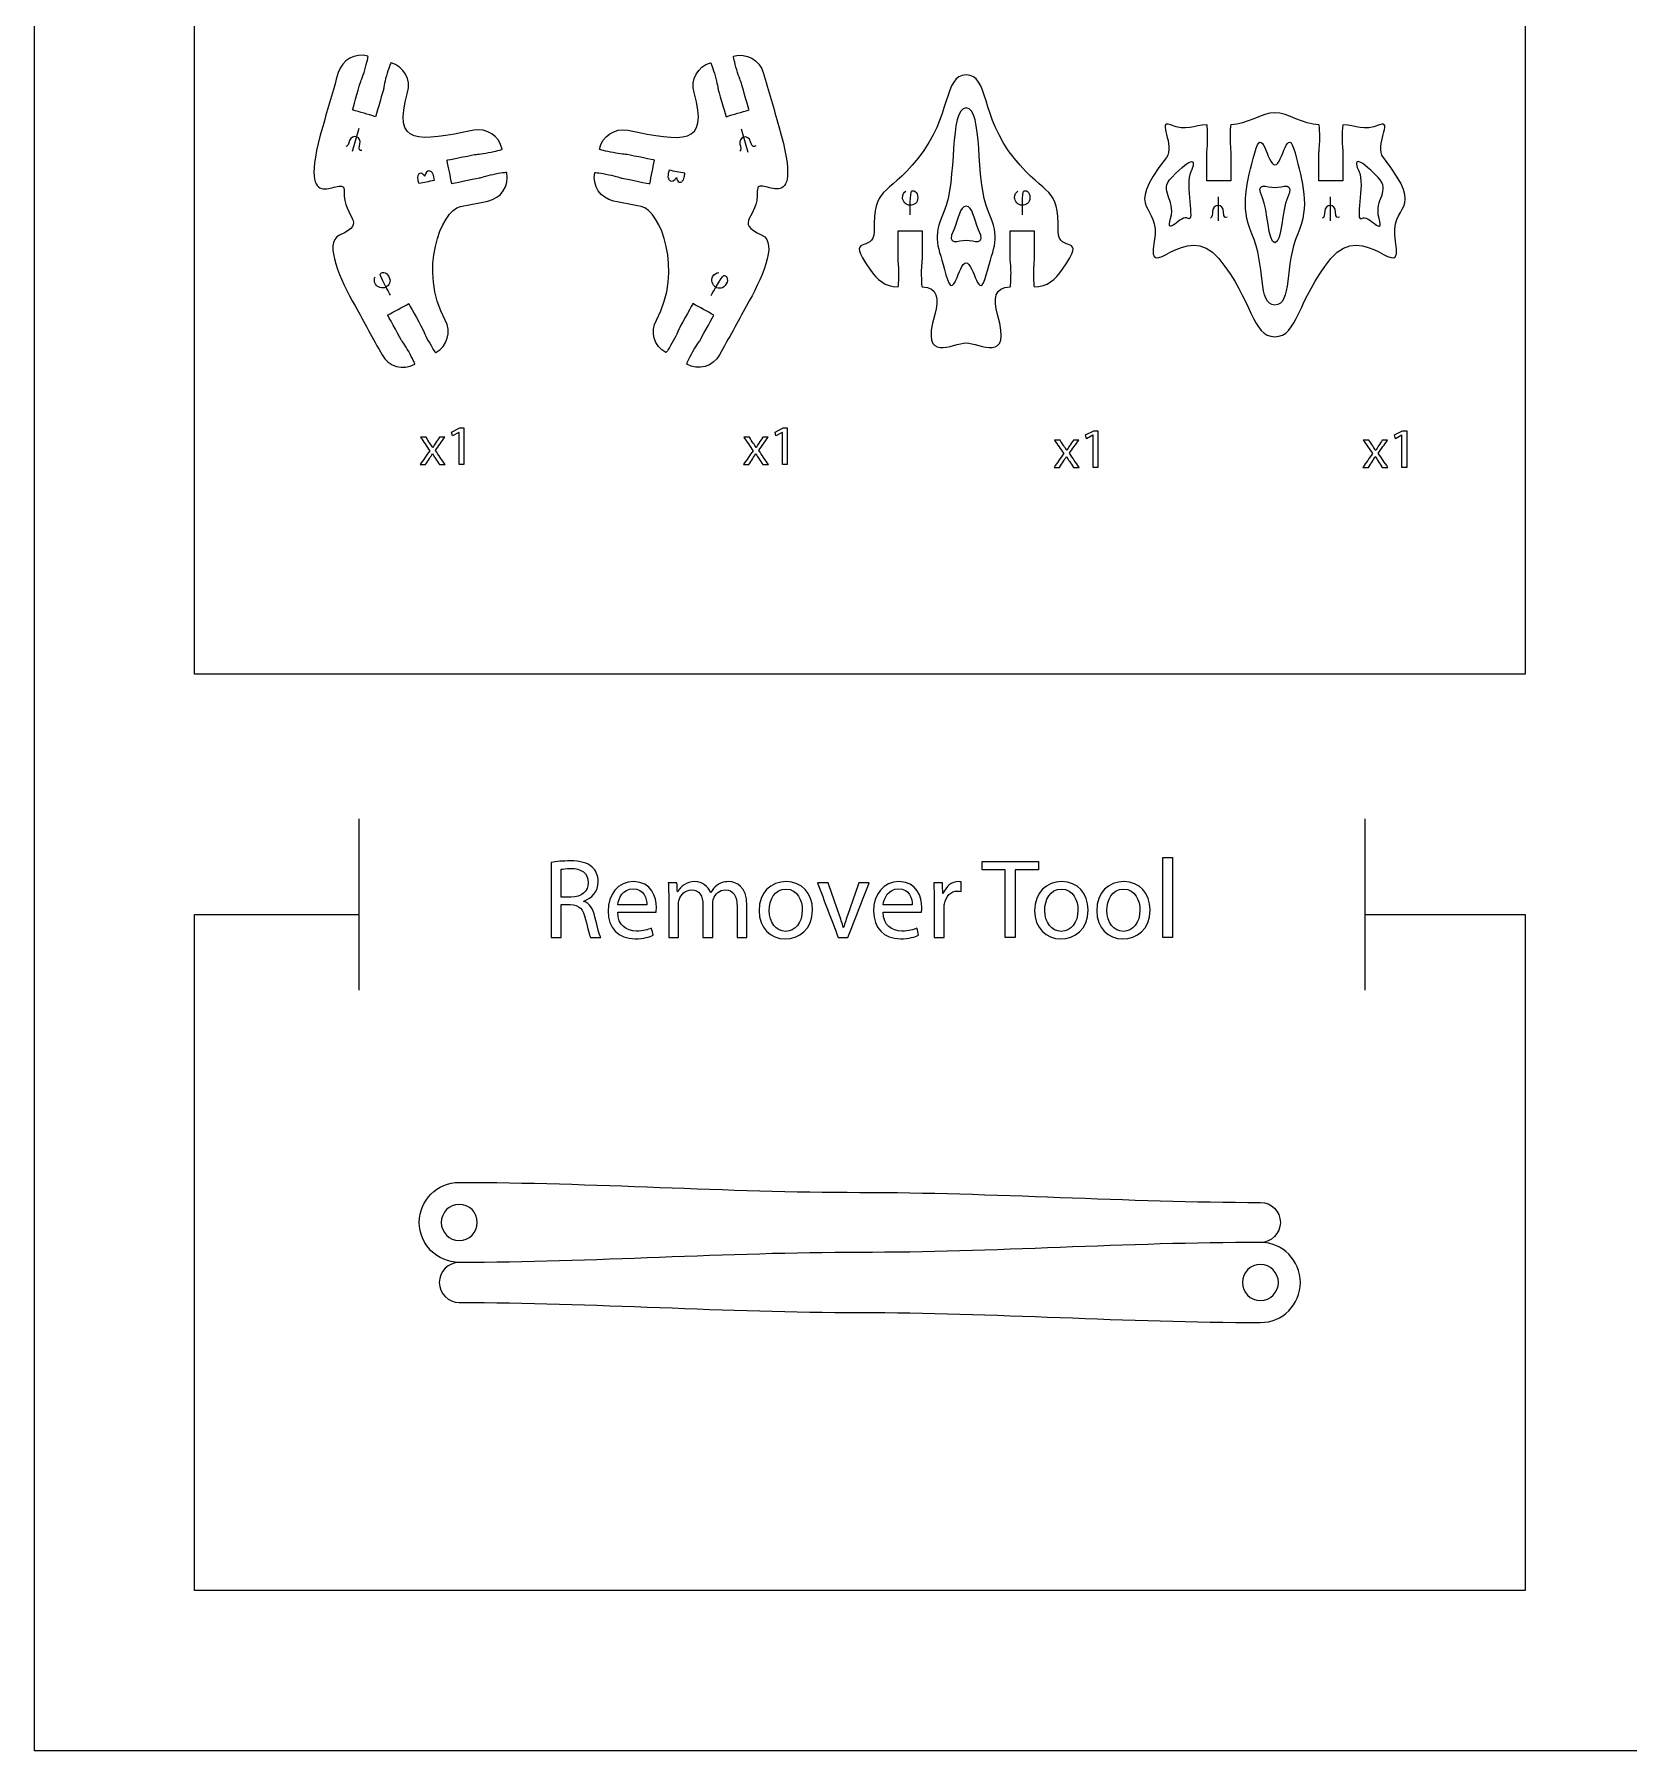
# Model space of a CAD drawing. Extents: x 0 to 1000, y 0 to 600.
# Drawn here: x 0 to 199.1, y 0 to 214.3 of the extents above; entities that cross this region are included whole.
import ezdxf

# ---------------------------------------------------------------- set-up
doc = ezdxf.new("R2010")
doc.units = 0
doc.header["$MEASUREMENT"] = 0
doc.layers.add('DEFAULT', color=7, linetype='CONTINUOUS')

msp = doc.modelspace()

# ---------------------------------------------------------------- linework, layer by layer
at = {"layer": 'DEFAULT', "color": 250}
for points in [[(0.05, 600.05), (1000.05, 600.05), (1000.05, 0.05), (0.05, 0.05)], [(53.08, 164.61), (53.06, 164.61), (52.26, 164.18), (52.14, 164.65), (53.15, 165.18), (53.68, 165.18), (53.68, 160.6), (53.08, 160.6)], [(93.44, 164.61), (93.42, 164.61), (92.63, 164.18), (92.51, 164.65), (93.51, 165.18), (94.04, 165.18), (94.04, 160.6), (93.44, 160.6)], [(132.22, 164.26), (132.2, 164.26), (131.41, 163.83), (131.29, 164.31), (132.29, 164.84), (132.82, 164.84), (132.82, 160.26), (132.22, 160.26)], [(170.77, 164.26), (170.76, 164.26), (169.96, 163.83), (169.84, 164.31), (170.84, 164.84), (171.37, 164.84), (171.37, 160.26), (170.77, 160.26)], [(140.91, 111.57), (142.15, 111.57), (142.15, 101.55), (140.91, 101.55)], [(121.25, 110.02), (118.36, 110.02), (118.36, 111.06), (125.4, 111.06), (125.4, 110.02), (122.5, 110.02), (122.5, 101.55), (121.25, 101.55)]]:
    msp.add_lwpolyline(points, close=True, dxfattribs=at)
for points in [[(166.14, 570.05), (186.14, 570.05), (186.14, 134.45), (20.05, 134.45), (20.05, 570.05), (40.57, 570.05)], [(40.56, 202.56), (39.73, 199.68)], [(88.3, 202.51), (89.13, 199.63)], [(147.82, 194.03), (147.82, 191.03)], [(161.82, 194.03), (161.82, 191.03)], [(40.57, 116.4), (40.57, 94.99)], [(166.14, 116.4), (166.14, 94.99)], [(166.14, 104.45), (186.14, 104.45), (186.14, 20.05), (20.05, 20.05), (20.05, 104.45), (40.57, 104.45)]]:
    msp.add_lwpolyline(points, dxfattribs=at)
at = {"layer": 'DEFAULT', "color": 1}
for points, knots in [([(36.05, 202.83), (36.7, 205.07), (37.34, 207.31), (37.99, 209.55), (38.45, 211.14), (40.11, 212.06), (41.7, 211.6), (41.75, 211.59), (41.58, 210.82), (41.31, 209.89), (41.05, 208.96), (40.78, 208.4), (40.73, 208.24), (40.49, 207.4), (39.76, 204.88), (39.76, 204.88), (40.72, 204.6), (41.69, 204.32), (42.65, 204.04), (42.65, 204.04), (43.37, 206.57), (43.62, 207.41), (43.66, 207.57), (43.73, 208.19), (44, 209.12), (44.27, 210.04), (44.53, 210.79), (44.59, 210.77), (46.18, 210.31), (47.1, 208.65), (46.64, 207.06), (44.7, 200.33), (48.04, 200.96), (54.91, 202.34), (56.53, 202.66), (58.11, 201.62), (58.44, 199.99), (58.41, 199.93), (57.67, 199.73), (56.74, 199.55), (55.79, 199.35), (55.17, 199.34), (55.01, 199.3), (54.14, 199.13), (51.57, 198.61), (51.57, 198.61), (51.77, 197.63), (51.97, 196.65), (52.17, 195.67), (52.17, 195.67), (54.74, 196.19), (55.59, 196.36), (55.76, 196.39), (56.34, 196.61), (57.29, 196.8), (58.24, 196.99), (59.02, 197.1), (59.03, 197.05), (59.36, 195.42), (58.31, 193.84), (56.68, 193.51), (55.54, 193.28), (54.39, 193.05), (53.25, 192.82), (50.81, 192.33), (47.96, 184.78), (51.34, 178.65), (52.14, 177.2), (51.62, 175.38), (50.16, 174.58), (50.12, 174.55), (49.7, 175.22), (49.23, 176.06), (48.76, 176.91), (48.56, 177.49), (48.47, 177.64), (48.05, 178.41), (46.78, 180.71), (46.78, 180.71), (45.91, 180.22), (45.03, 179.74), (44.15, 179.26), (44.15, 179.26), (45.42, 176.96), (45.84, 176.19), (45.93, 176.04), (46.31, 175.56), (46.78, 174.71), (47.25, 173.86), (47.59, 173.15), (47.54, 173.13), (46.09, 172.32), (44.26, 172.85), (43.46, 174.3), (42.33, 176.34), (41.2, 178.39), (40.08, 180.43), (38.32, 183.6), (36.06, 188.28), (38.16, 189.25), (41.79, 190.92), (38.56, 191.29), (38.74, 194.74), (38.88, 197.28), (32.44, 190.31), (36.05, 202.83)], [0, 0, 0, 0, 19.837681, 19.837681, 19.837681, 20.837681, 20.837681, 20.837681, 21.837681, 21.837681, 21.837681, 22.837681, 22.837681, 22.837681, 23.837681, 23.837681, 23.837681, 32.351317, 32.351317, 32.351317, 33.351317, 33.351317, 33.351317, 34.351317, 34.351317, 34.351317, 35.351317, 35.351317, 35.351317, 36.351317, 36.351317, 36.351317, 37.351317, 37.351317, 37.351317, 38.361317, 38.361317, 38.361317, 39.361317, 39.361317, 39.361317, 40.361317, 40.361317, 40.361317, 41.361317, 41.361317, 41.361317, 49.868844, 49.868844, 49.868844, 50.868844, 50.868844, 50.868844, 51.868844, 51.868844, 51.868844, 52.868844, 52.868844, 52.868844, 53.868844, 53.868844, 53.868844, 63.792321, 63.792321, 63.792321, 64.792321, 64.792321, 64.792321, 65.792321, 65.792321, 65.792321, 66.792321, 66.792321, 66.792321, 67.792321, 67.792321, 67.792321, 68.792321, 68.792321, 68.792321, 77.300822, 77.300822, 77.300822, 78.300822, 78.300822, 78.300822, 79.300822, 79.300822, 79.300822, 80.300822, 80.300822, 80.300822, 81.300822, 81.300822, 81.300822, 101.147155, 101.147155, 101.147155, 102.147155, 102.147155, 102.147155, 103.147155, 103.147155, 103.147155, 104.147155, 104.147155, 104.147155, 104.147155]), ([(92.99, 202.83), (92.35, 205.07), (91.7, 207.31), (91.05, 209.55), (90.59, 211.14), (88.94, 212.06), (87.34, 211.6), (87.29, 211.59), (87.46, 210.82), (87.73, 209.89), (88, 208.96), (88.26, 208.4), (88.31, 208.24), (88.55, 207.4), (89.28, 204.88), (89.28, 204.88), (88.32, 204.6), (87.36, 204.32), (86.4, 204.04), (86.4, 204.04), (85.67, 206.57), (85.43, 207.41), (85.38, 207.57), (85.31, 208.19), (85.04, 209.12), (84.77, 210.04), (84.51, 210.79), (84.45, 210.77), (82.86, 210.31), (81.94, 208.65), (82.41, 207.06), (84.34, 200.33), (81, 200.96), (74.14, 202.34), (72.51, 202.66), (70.93, 201.62), (70.6, 199.99), (70.63, 199.93), (71.38, 199.73), (72.3, 199.55), (73.25, 199.35), (73.87, 199.34), (74.04, 199.3), (74.9, 199.13), (77.47, 198.61), (77.47, 198.61), (77.27, 197.63), (77.07, 196.65), (76.88, 195.67), (76.88, 195.67), (74.31, 196.19), (73.45, 196.36), (73.28, 196.39), (72.7, 196.61), (71.75, 196.8), (70.8, 196.99), (70.02, 197.1), (70.01, 197.05), (69.68, 195.42), (70.74, 193.84), (72.36, 193.51), (73.51, 193.28), (74.65, 193.05), (75.79, 192.82), (78.24, 192.33), (81.09, 184.78), (77.7, 178.65), (76.9, 177.2), (77.42, 175.38), (78.88, 174.58), (78.93, 174.55), (79.35, 175.22), (79.81, 176.06), (80.28, 176.91), (80.49, 177.49), (80.57, 177.64), (80.99, 178.41), (82.26, 180.71), (82.26, 180.71), (83.14, 180.22), (84.01, 179.74), (84.89, 179.26), (84.89, 179.26), (83.62, 176.96), (83.2, 176.19), (83.11, 176.04), (82.73, 175.56), (82.26, 174.71), (81.8, 173.86), (81.45, 173.15), (81.5, 173.13), (82.96, 172.32), (84.78, 172.85), (85.58, 174.3), (86.71, 176.34), (87.84, 178.39), (88.97, 180.43), (90.72, 183.6), (92.98, 188.28), (90.88, 189.25), (87.25, 190.92), (90.49, 191.29), (90.3, 194.74), (90.16, 197.28), (96.6, 190.31), (92.99, 202.83)], [0, 0, 0, 0, 19.837681, 19.837681, 19.837681, 20.837681, 20.837681, 20.837681, 21.837681, 21.837681, 21.837681, 22.837681, 22.837681, 22.837681, 23.837681, 23.837681, 23.837681, 32.351317, 32.351317, 32.351317, 33.351317, 33.351317, 33.351317, 34.351317, 34.351317, 34.351317, 35.351317, 35.351317, 35.351317, 36.351317, 36.351317, 36.351317, 37.351317, 37.351317, 37.351317, 38.361317, 38.361317, 38.361317, 39.361317, 39.361317, 39.361317, 40.361317, 40.361317, 40.361317, 41.361317, 41.361317, 41.361317, 49.868844, 49.868844, 49.868844, 50.868844, 50.868844, 50.868844, 51.868844, 51.868844, 51.868844, 52.868844, 52.868844, 52.868844, 53.868844, 53.868844, 53.868844, 63.792321, 63.792321, 63.792321, 64.792321, 64.792321, 64.792321, 65.792321, 65.792321, 65.792321, 66.792321, 66.792321, 66.792321, 67.792321, 67.792321, 67.792321, 68.792321, 68.792321, 68.792321, 77.300822, 77.300822, 77.300822, 78.300822, 78.300822, 78.300822, 79.300822, 79.300822, 79.300822, 80.300822, 80.300822, 80.300822, 81.300822, 81.300822, 81.300822, 101.147155, 101.147155, 101.147155, 102.147155, 102.147155, 102.147155, 103.147155, 103.147155, 103.147155, 104.147155, 104.147155, 104.147155, 104.147155]), ([(116.37, 175.8), (114.74, 175.8), (110.61, 173.06), (112.45, 179.36), (113, 181.24), (112.84, 182.8), (110.87, 182.8), (110.82, 182.8), (110.77, 183.59), (110.77, 184.55), (110.77, 185.52), (110.87, 186.13), (110.87, 186.3), (110.87, 187.47), (110.87, 188.63), (110.87, 189.8), (109.87, 189.8), (108.87, 189.8), (107.87, 189.8), (107.87, 188.63), (107.87, 187.47), (107.87, 186.3), (107.87, 186.13), (107.97, 185.52), (107.97, 184.55), (107.97, 183.59), (107.93, 182.8), (107.87, 182.8), (106.21, 182.8), (105.3, 183.67), (104.34, 185.02), (101.1, 189.59), (104.87, 186.85), (104.87, 189.72), (104.87, 195.51), (106.24, 193.78), (110.37, 198.86), (114.62, 204.07), (113.49, 209.26), (116.37, 209.26), (119.26, 209.26), (118.12, 204.07), (122.37, 198.86), (126.51, 193.78), (127.87, 195.51), (127.87, 189.72), (127.87, 186.85), (131.65, 189.59), (128.41, 185.02), (127.45, 183.67), (126.53, 182.8), (124.87, 182.8), (124.82, 182.8), (124.77, 183.59), (124.77, 184.55), (124.77, 185.52), (124.87, 186.13), (124.87, 186.3), (124.87, 187.47), (124.87, 188.63), (124.87, 189.8), (123.87, 189.8), (122.87, 189.8), (121.87, 189.8), (121.87, 188.63), (121.87, 187.47), (121.87, 186.3), (121.87, 186.13), (121.97, 185.52), (121.97, 184.55), (121.97, 183.59), (121.93, 182.8), (121.87, 182.8), (119.9, 182.8), (119.75, 181.24), (120.29, 179.36), (122.14, 173.06), (118.01, 175.8), (116.37, 175.8)], [1, 1, 1, 1, 2, 2, 2, 3, 3, 3, 4, 4, 4, 5, 5, 5, 14.92, 14.92, 14.92, 23.43, 23.43, 23.43, 33.35, 33.35, 33.35, 34.35, 34.35, 34.35, 35.35, 35.35, 35.35, 36.35, 36.35, 36.35, 37.35, 37.35, 37.35, 38.35, 38.35, 38.35, 39.35, 39.35, 39.35, 40.35, 40.35, 40.35, 41.35, 41.35, 41.35, 42.35, 42.35, 42.35, 43.35, 43.35, 43.35, 44.35, 44.35, 44.35, 45.35, 45.35, 45.35, 55.27, 55.27, 55.27, 63.78, 63.78, 63.78, 73.7, 73.7, 73.7, 74.7, 74.7, 74.7, 75.7, 75.7, 75.7, 76.7, 76.7, 76.7, 77.7, 77.7, 77.7, 77.7]), ([(169.98, 188.44), (171.04, 182.75), (166.05, 191.39), (161.91, 186.32), (157.66, 181.11), (157.79, 176.58), (154.91, 176.57), (152.03, 176.58), (152.17, 181.11), (147.92, 186.32), (143.78, 191.39), (138.79, 182.75), (139.85, 188.44), (140.79, 193.49), (135.71, 191.71), (141.37, 198.95), (142.52, 200.41), (140.12, 203.75), (141.86, 203.01), (143.9, 202.13), (144.76, 203.03), (146.42, 203.03), (146.47, 203.03), (146.52, 202.24), (146.52, 201.28), (146.52, 200.31), (146.42, 199.7), (146.42, 199.53), (146.42, 198.36), (146.42, 197.19), (146.42, 196.03), (147.42, 196.03), (148.42, 196.03), (149.42, 196.03), (149.42, 197.19), (149.42, 198.36), (149.42, 199.53), (149.42, 199.7), (149.32, 200.31), (149.32, 201.28), (149.32, 202.24), (149.36, 203.03), (149.42, 203.03), (151.39, 203.03), (153.28, 204.53), (154.92, 204.53), (156.55, 204.53), (158.44, 203.03), (160.41, 203.03), (160.47, 203.03), (160.51, 202.24), (160.51, 201.28), (160.51, 200.31), (160.41, 199.7), (160.41, 199.53), (160.41, 198.36), (160.41, 197.19), (160.41, 196.03), (161.41, 196.03), (162.41, 196.03), (163.41, 196.03), (163.41, 197.19), (163.41, 198.36), (163.41, 199.53), (163.41, 199.7), (163.31, 200.31), (163.31, 201.28), (163.31, 202.24), (163.36, 203.03), (163.41, 203.03), (165.07, 203.03), (165.93, 202.13), (167.97, 203.01), (169.71, 203.75), (167.31, 200.41), (168.45, 198.95), (174.12, 191.71), (169.04, 193.49), (169.98, 188.44)], [1, 1, 1, 1, 2, 2, 2, 3, 3, 3, 4, 4, 4, 5, 5, 5, 6, 6, 6, 7, 7, 7, 8, 8, 8, 9, 9, 9, 10, 10, 10, 19.92, 19.92, 19.92, 28.43, 28.43, 28.43, 38.35, 38.35, 38.35, 39.35, 39.35, 39.35, 40.35, 40.35, 40.35, 41.35, 41.35, 41.35, 42.35, 42.35, 42.35, 43.35, 43.35, 43.35, 44.35, 44.35, 44.35, 54.27, 54.27, 54.27, 62.78, 62.78, 62.78, 72.7, 72.7, 72.7, 73.7, 73.7, 73.7, 74.7, 74.7, 74.7, 75.7, 75.7, 75.7, 76.7, 76.7, 76.7, 77.7, 77.7, 77.7, 77.7]), ([(53.1, 61), (50.33, 61), (48.1, 63.24), (48.1, 66), (48.1, 68.76), (50.33, 71), (53.1, 71), (69.76, 71), (86.43, 69.75), (103.1, 69.75), (119.76, 69.75), (136.43, 68.5), (153.1, 68.5), (154.48, 68.5), (155.6, 67.38), (155.6, 66), (155.6, 64.62), (154.48, 63.5), (153.1, 63.5)], [0, 0, 0, 0, 1, 1, 1, 2, 2, 2, 3, 3, 3, 4, 4, 4, 5, 5, 5, 6, 6, 6, 6]), ([(50.6, 58.5), (50.6, 59.88), (51.72, 61), (53.1, 61), (69.77, 61), (86.43, 62.25), (103.1, 62.25), (119.76, 62.25), (136.43, 63.5), (153.1, 63.5), (155.86, 63.5), (158.1, 61.26), (158.1, 58.5), (158.1, 55.74), (155.86, 53.5), (153.1, 53.5), (136.43, 53.5), (119.76, 54.75), (103.1, 54.75), (86.43, 54.75), (69.77, 56), (53.1, 56), (51.72, 56), (50.6, 57.12), (50.6, 58.5)], [0, 0, 0, 0, 1, 1, 1, 2, 2, 2, 3, 3, 3, 4, 4, 4, 5, 5, 5, 6, 6, 6, 7, 7, 7, 8, 8, 8, 8])]:
    msp.add_open_spline(points, degree=3, knots=knots, dxfattribs=at)
at = {"layer": 'DEFAULT', "color": 5}
for points, knots in [([(118.89, 184.31), (117.93, 180.56), (117.37, 185.8), (116.37, 185.8), (115.37, 185.8), (114.82, 180.56), (113.85, 184.31), (112.9, 188), (112.05, 188.72), (113.59, 192.17), (115.33, 196.04), (114.17, 205.13), (116.37, 205.13), (118.57, 205.13), (117.42, 196.04), (119.15, 192.17), (120.7, 188.72), (119.84, 188), (118.89, 184.31)], [0, 0, 0, 0, 1, 1, 1, 2, 2, 2, 3, 3, 3, 4, 4, 4, 5, 5, 5, 6, 6, 6, 6]), ([(154.91, 180.52), (157.11, 180.52), (156.03, 185.56), (157.77, 189.43), (159.31, 192.88), (158.38, 195.83), (157.43, 199.52), (156.47, 203.27), (155.91, 198.02), (154.91, 198.02), (153.91, 198.02), (153.36, 203.27), (152.39, 199.52), (151.44, 195.83), (150.51, 192.88), (152.05, 189.43), (153.79, 185.56), (152.71, 180.52), (154.91, 180.52)], [0, 0, 0, 0, 1, 1, 1, 2, 2, 2, 3, 3, 3, 4, 4, 4, 5, 5, 5, 6, 6, 6, 6]), ([(142.03, 196.46), (140.31, 194.71), (142.59, 193.81), (141.9, 191.34), (141.22, 188.87), (143.21, 191.94), (144.09, 191.34), (144.96, 190.73), (143.65, 195.59), (144.4, 197.15), (145.14, 198.71), (144.77, 199.26), (142.03, 196.46)], [0, 0, 0, 0, 1, 1, 1, 2, 2, 2, 3, 3, 3, 4, 4, 4, 4]), ([(167.79, 196.46), (169.51, 194.71), (167.23, 193.81), (167.92, 191.34), (168.6, 188.87), (166.61, 191.94), (165.74, 191.34), (164.86, 190.73), (166.17, 195.59), (165.42, 197.15), (164.68, 198.71), (165.05, 199.26), (167.79, 196.46)], [0, 0, 0, 0, 1, 1, 1, 2, 2, 2, 3, 3, 3, 4, 4, 4, 4])]:
    msp.add_open_spline(points, degree=3, knots=knots, dxfattribs=at)
at = {"layer": 'DEFAULT', "color": 250}
for points, knots in [([(40.95, 199.81), (40.72, 199.77), (40.47, 199.85), (40.68, 200.59), (40.82, 201.07), (40.61, 201.44), (40.27, 201.54), (39.92, 201.64), (39.52, 201.42), (39.41, 201.05), (39.31, 200.68), (39.15, 200.3), (38.92, 200.3)], [0, 0, 0, 0, 1, 1, 1, 2, 2, 2, 3, 3, 3, 4, 4, 4, 4]), ([(90.1, 200.39), (89.92, 200.24), (89.67, 200.16), (89.45, 200.91), (89.31, 201.38), (88.94, 201.59), (88.59, 201.49), (88.25, 201.39), (88.03, 200.99), (88.13, 200.62), (88.24, 200.25), (88.31, 199.84), (88.12, 199.72)], [0, 0, 0, 0, 1, 1, 1, 2, 2, 2, 3, 3, 3, 4, 4, 4, 4]), ([(48.04, 195.72), (48, 195.82), (47.95, 196), (47.91, 196.18), (47.86, 196.43), (47.87, 196.61), (47.95, 196.75), (48, 196.87), (48.11, 196.95), (48.26, 196.98), (48.45, 197.02), (48.67, 196.8), (48.79, 196.61), (48.79, 196.61), (48.9, 197.19), (49.19, 197.25), (49.36, 197.28), (49.5, 197.24), (49.62, 197.16), (49.77, 197.04), (49.88, 196.83), (49.94, 196.51), (49.98, 196.33), (49.99, 196.19), (50, 196.11), (49.35, 195.98), (48.7, 195.85), (48.04, 195.72)], [5.64815, 5.64815, 5.64815, 5.64815, 6.64815, 6.64815, 6.64815, 7.64815, 7.64815, 7.64815, 8.64815, 8.64815, 8.64815, 9.64815, 9.64815, 9.64815, 10.64815, 10.64815, 10.64815, 11.64815, 11.64815, 11.64815, 12.64815, 12.64815, 12.64815, 13.64815, 13.64815, 13.64815, 19.2963, 19.2963, 19.2963, 19.2963]), ([(81.24, 196.97), (81.24, 196.85), (81.23, 196.67), (81.19, 196.49), (81.14, 196.23), (81.06, 196.08), (80.94, 195.98), (80.84, 195.89), (80.71, 195.85), (80.55, 195.88), (80.36, 195.92), (80.25, 196.2), (80.21, 196.43), (80.21, 196.43), (79.89, 195.94), (79.6, 195.99), (79.43, 196.03), (79.32, 196.12), (79.24, 196.24), (79.14, 196.4), (79.12, 196.64), (79.19, 196.96), (79.23, 197.14), (79.27, 197.27), (79.29, 197.35), (79.94, 197.23), (80.59, 197.1), (81.24, 196.97)], [5.638342, 5.638342, 5.638342, 5.638342, 6.638342, 6.638342, 6.638342, 7.638342, 7.638342, 7.638342, 8.638342, 8.638342, 8.638342, 9.638342, 9.638342, 9.638342, 10.638342, 10.638342, 10.638342, 11.638342, 11.638342, 11.638342, 12.638342, 12.638342, 12.638342, 13.638342, 13.638342, 13.638342, 19.276684, 19.276684, 19.276684, 19.276684]), ([(109.39, 191.8), (109.39, 192.3), (109.36, 194.54), (109.56, 194.74), (109.75, 194.93), (110.34, 194.7), (110.34, 193.96), (110.34, 193.23), (109.84, 192.98), (109.35, 192.98), (108.86, 192.98), (108.42, 193.52), (108.42, 193.92), (108.42, 194.32), (108.63, 194.62), (108.83, 194.74)], [0, 0, 0, 0, 1, 1, 1, 2, 2, 2, 3, 3, 3, 4, 4, 4, 5, 5, 5, 5]), ([(123.39, 191.8), (123.39, 192.3), (123.36, 194.54), (123.55, 194.74), (123.75, 194.93), (124.34, 194.7), (124.34, 193.96), (124.34, 193.23), (123.84, 192.98), (123.35, 192.98), (122.86, 192.98), (122.41, 193.52), (122.41, 193.92), (122.41, 194.32), (122.63, 194.62), (122.83, 194.74)], [0, 0, 0, 0, 1, 1, 1, 2, 2, 2, 3, 3, 3, 4, 4, 4, 5, 5, 5, 5]), ([(148.96, 191.49), (148.75, 191.39), (148.49, 191.39), (148.49, 192.17), (148.49, 192.66), (148.18, 192.96), (147.82, 192.96), (147.47, 192.96), (147.14, 192.64), (147.14, 192.25), (147.14, 191.87), (147.1, 191.46), (146.88, 191.39)], [0, 0, 0, 0, 1, 1, 1, 2, 2, 2, 3, 3, 3, 4, 4, 4, 4]), ([(162.96, 191.49), (162.75, 191.39), (162.48, 191.39), (162.48, 192.17), (162.48, 192.66), (162.18, 192.96), (161.82, 192.96), (161.46, 192.96), (161.13, 192.64), (161.13, 192.25), (161.13, 191.87), (161.09, 191.46), (160.87, 191.39)], [0, 0, 0, 0, 1, 1, 1, 2, 2, 2, 3, 3, 3, 4, 4, 4, 4]), ([(44.51, 181.74), (44.27, 182.17), (43.17, 184.13), (43.24, 184.39), (43.32, 184.65), (43.95, 184.73), (44.3, 184.09), (44.66, 183.44), (44.34, 182.99), (43.91, 182.75), (43.48, 182.51), (42.83, 182.76), (42.64, 183.12), (42.44, 183.47), (42.49, 183.84), (42.6, 184.04)], [0, 0, 0, 0, 1, 1, 1, 2, 2, 2, 3, 3, 3, 4, 4, 4, 5, 5, 5, 5]), ([(84.55, 181.73), (84.8, 182.16), (85.86, 184.14), (86.12, 184.21), (86.38, 184.29), (86.78, 183.8), (86.43, 183.16), (86.07, 182.51), (85.52, 182.53), (85.09, 182.77), (84.66, 183.01), (84.53, 183.69), (84.72, 184.05), (84.91, 184.4), (85.25, 184.55), (85.48, 184.57)], [0, 0, 0, 0, 1, 1, 1, 2, 2, 2, 3, 3, 3, 4, 4, 4, 5, 5, 5, 5]), ([(48.95, 164.01), (49.11, 163.77), (49.27, 163.52), (49.43, 163.28), (49.56, 163.09), (49.67, 162.91), (49.78, 162.72), (49.79, 162.72), (49.79, 162.72), (49.8, 162.72), (49.91, 162.93), (50.03, 163.1), (50.14, 163.29), (50.3, 163.53), (50.46, 163.77), (50.62, 164.01), (50.84, 164.01), (51.07, 164.01), (51.29, 164.01), (50.9, 163.46), (50.51, 162.91), (50.13, 162.36), (50.53, 161.77), (50.93, 161.19), (51.33, 160.6), (51.09, 160.6), (50.86, 160.6), (50.62, 160.6), (50.45, 160.85), (50.29, 161.11), (50.12, 161.37), (49.99, 161.57), (49.87, 161.76), (49.75, 161.96), (49.75, 161.96), (49.74, 161.96), (49.74, 161.96), (49.63, 161.76), (49.51, 161.57), (49.38, 161.37), (49.21, 161.11), (49.05, 160.85), (48.88, 160.6), (48.66, 160.6), (48.43, 160.6), (48.2, 160.6), (48.6, 161.18), (49.01, 161.76), (49.41, 162.34), (49.03, 162.9), (48.64, 163.46), (48.26, 164.01), (48.49, 164.01), (48.72, 164.01), (48.95, 164.01)], [0, 0, 0, 0, 2.496157, 2.496157, 2.496157, 3.496157, 3.496157, 3.496157, 3.556157, 3.556157, 3.556157, 4.556157, 4.556157, 4.556157, 7.024598, 7.024598, 7.024598, 8.924598, 8.924598, 8.924598, 14.651063, 14.651063, 14.651063, 20.697549, 20.697549, 20.697549, 22.697549, 22.697549, 22.697549, 25.299241, 25.299241, 25.299241, 26.299241, 26.299241, 26.299241, 26.339241, 26.339241, 26.339241, 27.339241, 27.339241, 27.339241, 29.930071, 29.930071, 29.930071, 31.870071, 31.870071, 31.870071, 37.889805, 37.889805, 37.889805, 43.654005, 43.654005, 43.654005, 45.614005, 45.614005, 45.614005, 45.614005]), ([(89.31, 164.01), (89.47, 163.77), (89.63, 163.52), (89.8, 163.28), (89.92, 163.09), (90.03, 162.91), (90.14, 162.72), (90.15, 162.72), (90.16, 162.72), (90.16, 162.72), (90.28, 162.93), (90.39, 163.1), (90.5, 163.29), (90.66, 163.53), (90.82, 163.77), (90.98, 164.01), (91.2, 164.01), (91.43, 164.01), (91.65, 164.01), (91.26, 163.46), (90.88, 162.91), (90.49, 162.36), (90.89, 161.77), (91.29, 161.19), (91.69, 160.6), (91.45, 160.6), (91.22, 160.6), (90.98, 160.6), (90.81, 160.85), (90.65, 161.11), (90.48, 161.37), (90.35, 161.57), (90.23, 161.76), (90.11, 161.96), (90.11, 161.96), (90.1, 161.96), (90.1, 161.96), (89.99, 161.76), (89.87, 161.57), (89.74, 161.37), (89.57, 161.11), (89.41, 160.85), (89.25, 160.6), (89.02, 160.6), (88.79, 160.6), (88.56, 160.6), (88.97, 161.18), (89.37, 161.76), (89.77, 162.34), (89.39, 162.9), (89, 163.46), (88.62, 164.01), (88.85, 164.01), (89.08, 164.01), (89.31, 164.01)], [0, 0, 0, 0, 2.496157, 2.496157, 2.496157, 3.496157, 3.496157, 3.496157, 3.556157, 3.556157, 3.556157, 4.556157, 4.556157, 4.556157, 7.024598, 7.024598, 7.024598, 8.924598, 8.924598, 8.924598, 14.651063, 14.651063, 14.651063, 20.697549, 20.697549, 20.697549, 22.697549, 22.697549, 22.697549, 25.299241, 25.299241, 25.299241, 26.299241, 26.299241, 26.299241, 26.339241, 26.339241, 26.339241, 27.339241, 27.339241, 27.339241, 29.930071, 29.930071, 29.930071, 31.870071, 31.870071, 31.870071, 37.889805, 37.889805, 37.889805, 43.654005, 43.654005, 43.654005, 45.614005, 45.614005, 45.614005, 45.614005]), ([(128.09, 163.67), (128.25, 163.43), (128.41, 163.18), (128.58, 162.94), (128.7, 162.75), (128.81, 162.57), (128.92, 162.38), (128.93, 162.38), (128.94, 162.38), (128.94, 162.38), (129.06, 162.58), (129.17, 162.76), (129.28, 162.94), (129.44, 163.19), (129.6, 163.43), (129.76, 163.67), (129.99, 163.67), (130.21, 163.67), (130.43, 163.67), (130.04, 163.12), (129.66, 162.57), (129.27, 162.02), (129.67, 161.43), (130.07, 160.84), (130.47, 160.26), (130.23, 160.26), (130, 160.26), (129.76, 160.26), (129.6, 160.51), (129.43, 160.77), (129.26, 161.03), (129.13, 161.22), (129.01, 161.41), (128.89, 161.62), (128.89, 161.62), (128.89, 161.62), (128.88, 161.62), (128.77, 161.41), (128.65, 161.23), (128.52, 161.03), (128.36, 160.77), (128.19, 160.51), (128.03, 160.26), (127.8, 160.26), (127.57, 160.26), (127.34, 160.26), (127.75, 160.84), (128.15, 161.42), (128.56, 162), (128.17, 162.56), (127.78, 163.11), (127.4, 163.67), (127.63, 163.67), (127.86, 163.67), (128.09, 163.67)], [0, 0, 0, 0, 2.496157, 2.496157, 2.496157, 3.496157, 3.496157, 3.496157, 3.556157, 3.556157, 3.556157, 4.556157, 4.556157, 4.556157, 7.024598, 7.024598, 7.024598, 8.924598, 8.924598, 8.924598, 14.651063, 14.651063, 14.651063, 20.697549, 20.697549, 20.697549, 22.697549, 22.697549, 22.697549, 25.299241, 25.299241, 25.299241, 26.299241, 26.299241, 26.299241, 26.339241, 26.339241, 26.339241, 27.339241, 27.339241, 27.339241, 29.930071, 29.930071, 29.930071, 31.870071, 31.870071, 31.870071, 37.889805, 37.889805, 37.889805, 43.654005, 43.654005, 43.654005, 45.614005, 45.614005, 45.614005, 45.614005]), ([(166.65, 163.67), (166.81, 163.43), (166.97, 163.18), (167.13, 162.94), (167.26, 162.75), (167.36, 162.57), (167.48, 162.38), (167.48, 162.38), (167.49, 162.38), (167.5, 162.38), (167.61, 162.58), (167.72, 162.76), (167.84, 162.94), (168, 163.19), (168.16, 163.43), (168.32, 163.67), (168.54, 163.67), (168.76, 163.67), (168.99, 163.67), (168.6, 163.12), (168.21, 162.57), (167.82, 162.02), (168.22, 161.43), (168.62, 160.84), (169.02, 160.26), (168.79, 160.26), (168.55, 160.26), (168.32, 160.26), (168.15, 160.51), (167.98, 160.77), (167.82, 161.03), (167.68, 161.22), (167.57, 161.41), (167.45, 161.62), (167.44, 161.62), (167.44, 161.62), (167.44, 161.62), (167.32, 161.41), (167.2, 161.23), (167.08, 161.03), (166.91, 160.77), (166.75, 160.51), (166.58, 160.26), (166.35, 160.26), (166.13, 160.26), (165.9, 160.26), (166.3, 160.84), (166.71, 161.42), (167.11, 162), (166.73, 162.56), (166.34, 163.11), (165.95, 163.67), (166.18, 163.67), (166.41, 163.67), (166.65, 163.67)], [0, 0, 0, 0, 2.496157, 2.496157, 2.496157, 3.496157, 3.496157, 3.496157, 3.556157, 3.556157, 3.556157, 4.556157, 4.556157, 4.556157, 7.024598, 7.024598, 7.024598, 8.924598, 8.924598, 8.924598, 14.651063, 14.651063, 14.651063, 20.697549, 20.697549, 20.697549, 22.697549, 22.697549, 22.697549, 25.299241, 25.299241, 25.299241, 26.299241, 26.299241, 26.299241, 26.339241, 26.339241, 26.339241, 27.339241, 27.339241, 27.339241, 29.930071, 29.930071, 29.930071, 31.870071, 31.870071, 31.870071, 37.889805, 37.889805, 37.889805, 43.654005, 43.654005, 43.654005, 45.614005, 45.614005, 45.614005, 45.614005]), ([(64.57, 110.93), (65.19, 111.06), (66.08, 111.13), (66.93, 111.13), (68.24, 111.13), (69.08, 110.89), (69.68, 110.36), (70.16, 109.93), (70.43, 109.28), (70.43, 108.55), (70.43, 107.29), (69.63, 106.46), (68.63, 106.12), (68.63, 106.11), (68.63, 106.09), (68.63, 106.08), (69.37, 105.83), (69.8, 105.15), (70.03, 104.16), (70.34, 102.83), (70.57, 101.92), (70.76, 101.55), (70.34, 101.55), (69.92, 101.55), (69.49, 101.55), (69.34, 101.82), (69.13, 102.64), (68.86, 103.82), (68.58, 105.13), (68.07, 105.63), (66.95, 105.67), (66.57, 105.67), (66.18, 105.67), (65.8, 105.67), (65.8, 104.3), (65.8, 102.92), (65.8, 101.55), (65.39, 101.55), (64.98, 101.55), (64.57, 101.55), (64.57, 104.68), (64.57, 107.81), (64.57, 110.93)], [26.6, 26.6, 26.6, 26.6, 27.6, 27.6, 27.6, 28.6, 28.6, 28.6, 29.6, 29.6, 29.6, 30.6, 30.6, 30.6, 30.72, 30.72, 30.72, 31.72, 31.72, 31.72, 32.72, 32.72, 32.72, 36.32, 36.32, 36.32, 37.32, 37.32, 37.32, 38.32, 38.32, 38.32, 41.6, 41.6, 41.6, 53.28, 53.28, 53.28, 56.76, 56.76, 56.76, 83.36, 83.36, 83.36, 83.36]), ([(65.8, 106.61), (66.22, 106.61), (66.63, 106.61), (67.05, 106.61), (68.36, 106.61), (69.2, 107.33), (69.2, 108.41), (69.2, 109.64), (68.31, 110.18), (67.01, 110.19), (66.42, 110.19), (65.99, 110.13), (65.8, 110.08), (65.8, 108.92), (65.8, 107.76), (65.8, 106.61)], [9.84, 9.84, 9.84, 9.84, 13.4, 13.4, 13.4, 14.4, 14.4, 14.4, 15.4, 15.4, 15.4, 16.4, 16.4, 16.4, 26.24, 26.24, 26.24, 26.24]), ([(72.87, 104.74), (72.89, 103.06), (73.97, 102.37), (75.21, 102.37), (76.1, 102.37), (76.63, 102.53), (77.1, 102.73), (77.17, 102.43), (77.24, 102.13), (77.31, 101.84), (76.87, 101.64), (76.13, 101.41), (75.04, 101.41), (72.94, 101.41), (71.68, 102.8), (71.68, 104.86), (71.68, 106.92), (72.89, 108.54), (74.88, 108.54), (77.11, 108.54), (77.71, 106.58), (77.71, 105.32), (77.71, 105.07), (77.68, 104.87), (77.66, 104.74), (76.06, 104.74), (74.47, 104.74), (72.87, 104.74)], [13.6, 13.6, 13.6, 13.6, 14.6, 14.6, 14.6, 15.6, 15.6, 15.6, 18.190444, 18.190444, 18.190444, 19.190444, 19.190444, 19.190444, 20.190444, 20.190444, 20.190444, 21.190444, 21.190444, 21.190444, 22.190444, 22.190444, 22.190444, 23.190444, 23.190444, 23.190444, 36.790444, 36.790444, 36.790444, 36.790444]), ([(76.51, 105.63), (76.52, 106.42), (76.18, 107.65), (74.79, 107.65), (73.53, 107.65), (72.98, 106.49), (72.88, 105.63), (74.09, 105.63), (75.3, 105.63), (76.51, 105.63)], [10.28, 10.28, 10.28, 10.28, 11.28, 11.28, 11.28, 12.28, 12.28, 12.28, 22.56, 22.56, 22.56, 22.56]), ([(79.24, 106.54), (79.24, 107.24), (79.23, 107.82), (79.19, 108.38), (79.55, 108.38), (79.91, 108.38), (80.27, 108.38), (80.29, 108.02), (80.31, 107.65), (80.33, 107.28), (80.35, 107.28), (80.36, 107.28), (80.37, 107.28), (80.75, 107.93), (81.39, 108.54), (82.52, 108.54), (83.45, 108.54), (84.16, 107.97), (84.45, 107.17), (84.46, 107.17), (84.47, 107.17), (84.48, 107.17), (84.69, 107.55), (84.96, 107.85), (85.24, 108.06), (85.65, 108.37), (86.1, 108.54), (86.75, 108.54), (87.65, 108.54), (89, 107.95), (89, 105.58), (89, 104.24), (89, 102.89), (89, 101.55), (88.59, 101.55), (88.19, 101.55), (87.78, 101.55), (87.78, 102.84), (87.78, 104.13), (87.78, 105.42), (87.78, 106.73), (87.3, 107.52), (86.3, 107.52), (85.59, 107.52), (85.04, 107), (84.83, 106.39), (84.78, 106.22), (84.73, 106), (84.73, 105.77), (84.73, 104.37), (84.73, 102.96), (84.73, 101.55), (84.33, 101.55), (83.92, 101.55), (83.52, 101.55), (83.52, 102.92), (83.52, 104.28), (83.52, 105.65), (83.52, 106.73), (83.04, 107.52), (82.09, 107.52), (81.32, 107.52), (80.75, 106.9), (80.56, 106.28), (80.49, 106.1), (80.46, 105.89), (80.46, 105.67), (80.46, 104.3), (80.46, 102.93), (80.46, 101.55), (80.05, 101.55), (79.65, 101.55), (79.24, 101.55), (79.24, 103.21), (79.24, 104.87), (79.24, 106.54)], [14.12, 14.12, 14.12, 14.12, 15.12, 15.12, 15.12, 18.2, 18.2, 18.2, 21.3241, 21.3241, 21.3241, 21.4441, 21.4441, 21.4441, 22.4441, 22.4441, 22.4441, 23.4441, 23.4441, 23.4441, 23.5241, 23.5241, 23.5241, 24.5241, 24.5241, 24.5241, 25.5241, 25.5241, 25.5241, 26.5241, 26.5241, 26.5241, 37.9241, 37.9241, 37.9241, 41.3641, 41.3641, 41.3641, 52.3241, 52.3241, 52.3241, 53.3241, 53.3241, 53.3241, 54.3241, 54.3241, 54.3241, 55.3241, 55.3241, 55.3241, 67.2841, 67.2841, 67.2841, 70.7241, 70.7241, 70.7241, 82.3241, 82.3241, 82.3241, 83.3241, 83.3241, 83.3241, 84.3241, 84.3241, 84.3241, 85.3241, 85.3241, 85.3241, 97.0041, 97.0041, 97.0041, 100.4441, 100.4441, 100.4441, 114.5641, 114.5641, 114.5641, 114.5641]), ([(97.19, 105.03), (97.19, 102.5), (95.44, 101.4), (93.79, 101.4), (91.94, 101.4), (90.52, 102.75), (90.52, 104.91), (90.52, 107.2), (92.02, 108.54), (93.91, 108.54), (95.87, 108.54), (97.19, 107.11), (97.19, 105.03)], [1, 1, 1, 1, 2, 2, 2, 3, 3, 3, 4, 4, 4, 5, 5, 5, 5]), ([(91.78, 104.95), (91.78, 103.46), (92.64, 102.33), (93.85, 102.33), (95.03, 102.33), (95.92, 103.44), (95.92, 104.98), (95.92, 106.14), (95.35, 107.61), (93.88, 107.61), (92.41, 107.61), (91.78, 106.25), (91.78, 104.95)], [0, 0, 0, 0, 1, 1, 1, 2, 2, 2, 3, 3, 3, 4, 4, 4, 4]), ([(99.14, 108.38), (99.59, 107.1), (100.03, 105.83), (100.48, 104.55), (100.71, 103.92), (100.89, 103.36), (101.03, 102.8), (101.05, 102.8), (101.06, 102.8), (101.07, 102.8), (101.23, 103.36), (101.43, 103.92), (101.65, 104.55), (102.1, 105.83), (102.54, 107.1), (102.98, 108.38), (103.41, 108.38), (103.84, 108.38), (104.28, 108.38), (103.38, 106.11), (102.49, 103.83), (101.6, 101.55), (101.2, 101.55), (100.81, 101.55), (100.41, 101.55), (99.55, 103.83), (98.68, 106.11), (97.81, 108.38), (98.26, 108.38), (98.7, 108.38), (99.14, 108.38)], [0, 0, 0, 0, 11.524513, 11.524513, 11.524513, 12.524513, 12.524513, 12.524513, 12.644513, 12.644513, 12.644513, 13.644513, 13.644513, 13.644513, 25.155899, 25.155899, 25.155899, 28.835899, 28.835899, 28.835899, 49.634206, 49.634206, 49.634206, 52.994206, 52.994206, 52.994206, 73.706019, 73.706019, 73.706019, 77.466019, 77.466019, 77.466019, 77.466019]), ([(106, 104.74), (106.03, 103.06), (107.1, 102.37), (108.34, 102.37), (109.23, 102.37), (109.77, 102.53), (110.23, 102.73), (110.3, 102.43), (110.37, 102.13), (110.44, 101.84), (110.01, 101.64), (109.26, 101.41), (108.17, 101.41), (106.07, 101.41), (104.81, 102.8), (104.81, 104.86), (104.81, 106.92), (106.03, 108.54), (108.02, 108.54), (110.25, 108.54), (110.84, 106.58), (110.84, 105.32), (110.84, 105.07), (110.81, 104.87), (110.8, 104.74), (109.2, 104.74), (107.6, 104.74), (106, 104.74)], [13.6, 13.6, 13.6, 13.6, 14.6, 14.6, 14.6, 15.6, 15.6, 15.6, 18.190444, 18.190444, 18.190444, 19.190444, 19.190444, 19.190444, 20.190444, 20.190444, 20.190444, 21.190444, 21.190444, 21.190444, 22.190444, 22.190444, 22.190444, 23.190444, 23.190444, 23.190444, 36.790444, 36.790444, 36.790444, 36.790444]), ([(109.64, 105.63), (109.65, 106.42), (109.32, 107.65), (107.92, 107.65), (106.66, 107.65), (106.11, 106.49), (106.01, 105.63), (107.22, 105.63), (108.43, 105.63), (109.64, 105.63)], [10.28, 10.28, 10.28, 10.28, 11.28, 11.28, 11.28, 12.28, 12.28, 12.28, 22.56, 22.56, 22.56, 22.56]), ([(112.38, 106.25), (112.38, 107.06), (112.36, 107.75), (112.32, 108.38), (112.68, 108.38), (113.05, 108.38), (113.41, 108.38), (113.42, 107.94), (113.44, 107.49), (113.45, 107.04), (113.47, 107.04), (113.49, 107.04), (113.51, 107.04), (113.82, 107.96), (114.56, 108.54), (115.4, 108.54), (115.54, 108.54), (115.64, 108.52), (115.75, 108.5), (115.75, 108.11), (115.75, 107.72), (115.75, 107.33), (115.62, 107.35), (115.5, 107.37), (115.33, 107.37), (114.45, 107.37), (113.83, 106.7), (113.66, 105.77), (113.63, 105.6), (113.61, 105.41), (113.61, 105.19), (113.61, 103.98), (113.61, 102.77), (113.61, 101.55), (113.2, 101.55), (112.79, 101.55), (112.38, 101.55), (112.38, 103.12), (112.38, 104.69), (112.38, 106.25)], [13.32, 13.32, 13.32, 13.32, 14.32, 14.32, 14.32, 17.4, 17.4, 17.4, 21.201894, 21.201894, 21.201894, 21.361894, 21.361894, 21.361894, 22.361894, 22.361894, 22.361894, 23.361894, 23.361894, 23.361894, 26.681894, 26.681894, 26.681894, 27.681894, 27.681894, 27.681894, 28.681894, 28.681894, 28.681894, 29.681894, 29.681894, 29.681894, 40.001894, 40.001894, 40.001894, 43.481894, 43.481894, 43.481894, 56.801894, 56.801894, 56.801894, 56.801894]), ([(131.6, 105.03), (131.6, 102.5), (129.85, 101.4), (128.2, 101.4), (126.35, 101.4), (124.92, 102.75), (124.92, 104.91), (124.92, 107.2), (126.42, 108.54), (128.31, 108.54), (130.27, 108.54), (131.6, 107.11), (131.6, 105.03)], [1, 1, 1, 1, 2, 2, 2, 3, 3, 3, 4, 4, 4, 5, 5, 5, 5]), ([(126.18, 104.95), (126.18, 103.46), (127.04, 102.33), (128.25, 102.33), (129.44, 102.33), (130.33, 103.44), (130.33, 104.98), (130.33, 106.14), (129.75, 107.61), (128.28, 107.61), (126.81, 107.61), (126.18, 106.25), (126.18, 104.95)], [0, 0, 0, 0, 1, 1, 1, 2, 2, 2, 3, 3, 3, 4, 4, 4, 4]), ([(139.34, 105.03), (139.34, 102.5), (137.59, 101.4), (135.94, 101.4), (134.09, 101.4), (132.67, 102.75), (132.67, 104.91), (132.67, 107.2), (134.16, 108.54), (136.06, 108.54), (138.02, 108.54), (139.34, 107.11), (139.34, 105.03)], [1, 1, 1, 1, 2, 2, 2, 3, 3, 3, 4, 4, 4, 5, 5, 5, 5]), ([(133.93, 104.95), (133.93, 103.46), (134.79, 102.33), (136, 102.33), (137.18, 102.33), (138.07, 103.44), (138.07, 104.98), (138.07, 106.14), (137.5, 107.61), (136.03, 107.61), (134.56, 107.61), (133.93, 106.25), (133.93, 104.95)], [0, 0, 0, 0, 1, 1, 1, 2, 2, 2, 3, 3, 3, 4, 4, 4, 4]), ([(50.85, 66), (50.85, 67.24), (51.85, 68.25), (53.1, 68.25), (54.34, 68.25), (55.35, 67.24), (55.35, 66), (55.35, 64.76), (54.34, 63.75), (53.1, 63.75), (51.85, 63.75), (50.85, 64.76), (50.85, 66)], [0, 0, 0, 0, 1, 1, 1, 2, 2, 2, 3, 3, 3, 4, 4, 4, 4]), ([(150.85, 58.5), (150.85, 59.74), (151.86, 60.75), (153.1, 60.75), (154.34, 60.75), (155.35, 59.74), (155.35, 58.5), (155.35, 57.26), (154.34, 56.25), (153.1, 56.25), (151.85, 56.25), (150.85, 57.26), (150.85, 58.5)], [0, 0, 0, 0, 1, 1, 1, 2, 2, 2, 3, 3, 3, 4, 4, 4, 4])]:
    msp.add_open_spline(points, degree=3, knots=knots, dxfattribs=at)
at = {"layer": 'DEFAULT', "color": 3}
for points in [[(154.91, 188.31), (155.78, 188.31), (155.79, 192.46), (156.47, 193.9), (157.49, 196.04), (155.85, 195.2), (154.91, 195.2), (153.98, 195.2), (152.34, 196.04), (153.36, 193.9), (154.04, 192.46), (154.04, 188.31), (154.91, 188.31)], [(116.37, 188.62), (115.44, 188.62), (113.8, 187.78), (114.82, 189.92), (115.5, 191.36), (115.5, 192.85), (116.37, 192.85), (117.24, 192.85), (117.25, 191.36), (117.93, 189.92), (118.95, 187.78), (117.31, 188.62), (116.37, 188.62)]]:
    msp.add_open_spline(points, degree=3, knots=[0, 0, 0, 0, 1, 1, 1, 2, 2, 2, 3, 3, 3, 4, 4, 4, 4], dxfattribs=at)

doc.saveas('drawing.dxf')
